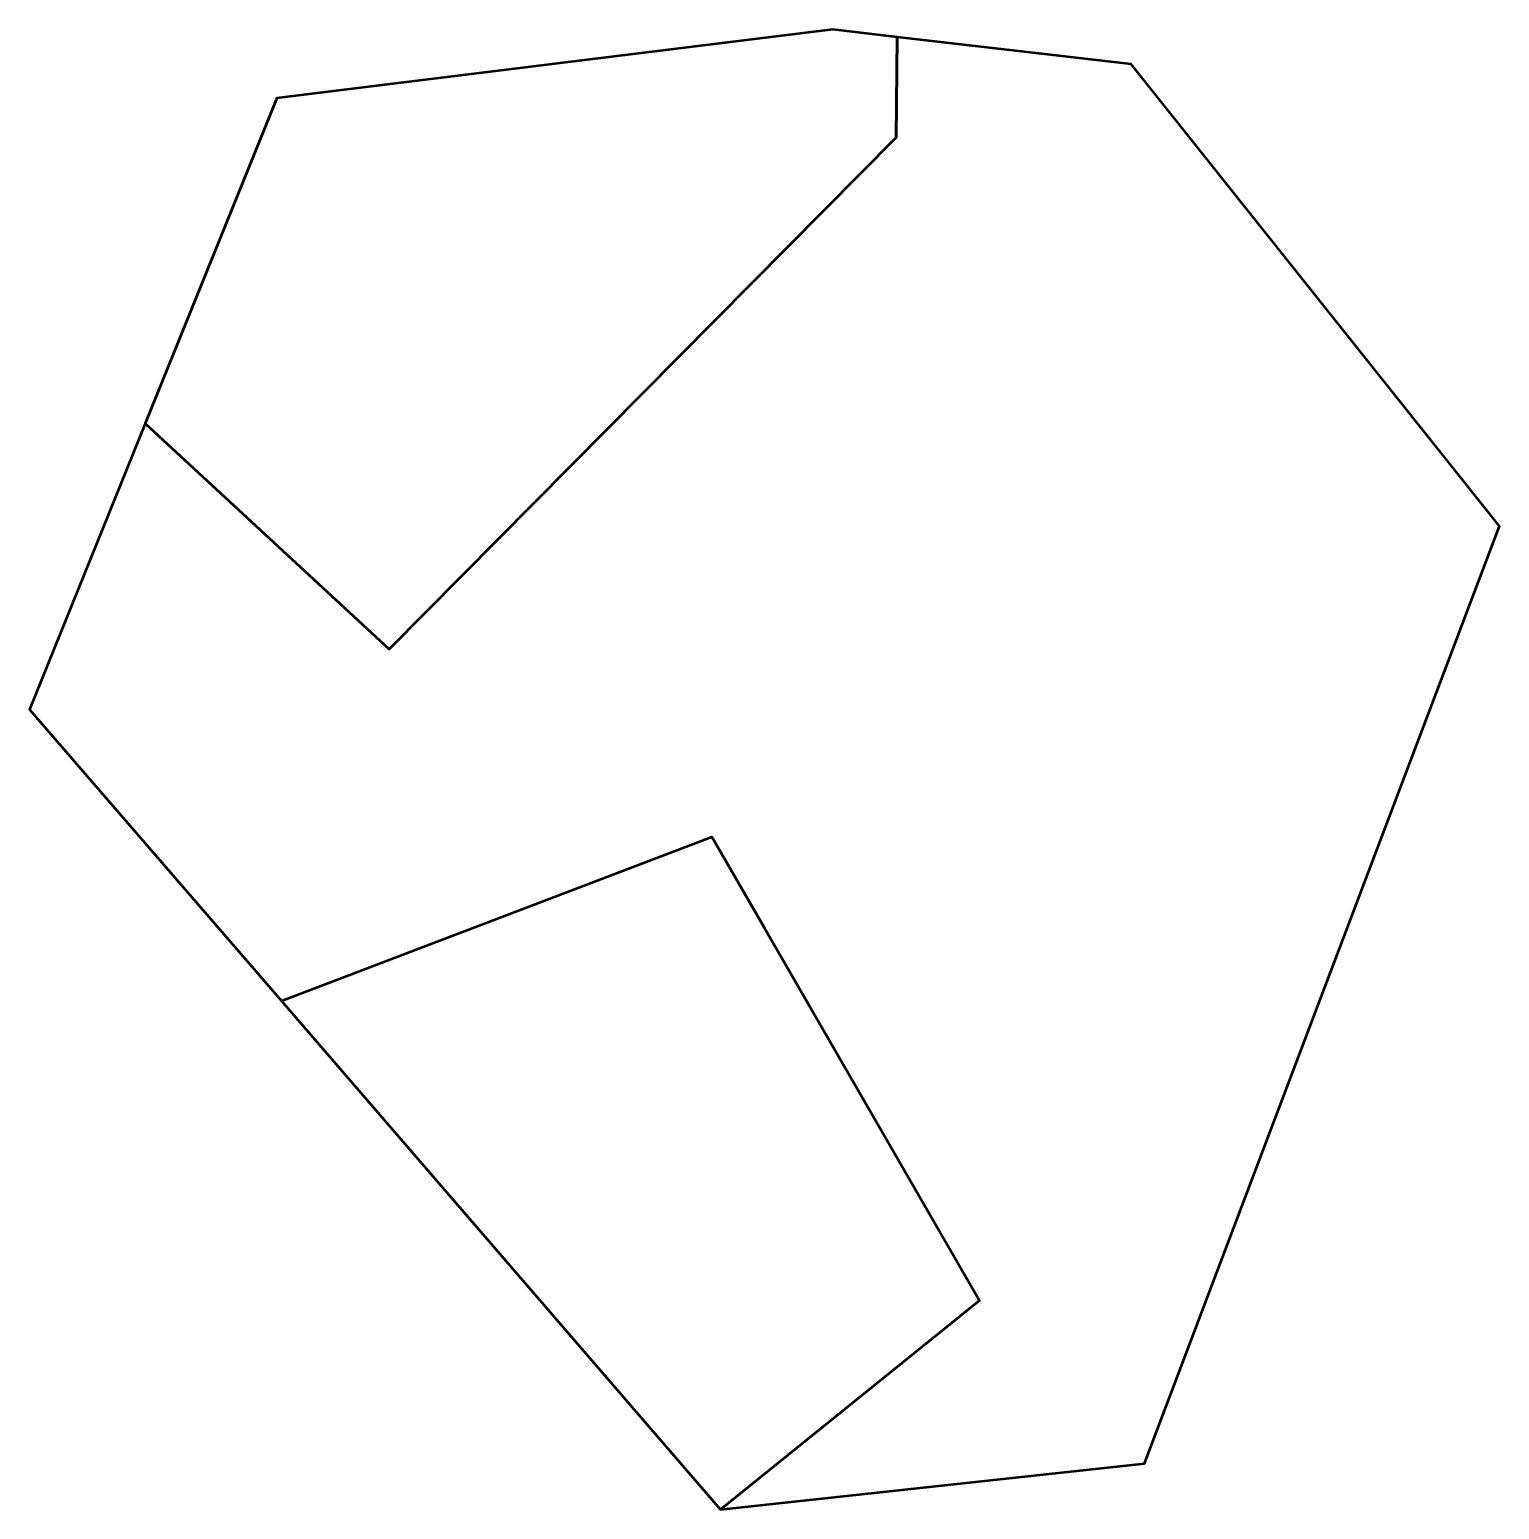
# Model space of a CAD drawing. Header units: metres. Extents: x 807551.4 to 807640.7, y 9157515.7 to 9157605.6.
import ezdxf

# ---------------------------------------------------------------- set-up
doc = ezdxf.new("R2010")
doc.units = ezdxf.units.M
doc.header["$MEASUREMENT"] = 0
doc.layers.add('2884-21017', color=1, linetype='Continuous')

msp = doc.modelspace()

# ---------------------------------------------------------------- linework, layer by layer
at = {"layer": '2884-21017', "color": 40, "lineweight": 53, "true_color": 0xffbb00}
for points in [[(807592.867, 9157556.579), (807609.113, 9157528.427), (807593.376, 9157515.732), (807619.123, 9157518.518), (807640.676, 9157575.459), (807618.312, 9157603.508), (807604.115, 9157605.157), (807604.043, 9157599.052), (807573.27, 9157567.99), (807558.457, 9157581.683), (807551.438, 9157564.325), (807566.724, 9157546.614)], [(807604.043, 9157599.052), (807604.115, 9157605.157), (807600.201, 9157605.611), (807566.446, 9157601.442), (807558.457, 9157581.683), (807573.27, 9157567.99)]]:
    msp.add_lwpolyline(points, close=True, dxfattribs=at)
at = {"layer": '2884-21017', "color": 1, "lineweight": 53, "true_color": 0xff0000}
msp.add_lwpolyline([(807609.113, 9157528.427), (807593.376, 9157515.732), (807566.724, 9157546.614), (807592.867, 9157556.579), (807596.058, 9157551.05)], close=True, dxfattribs=at)

doc.saveas('drawing.dxf')
